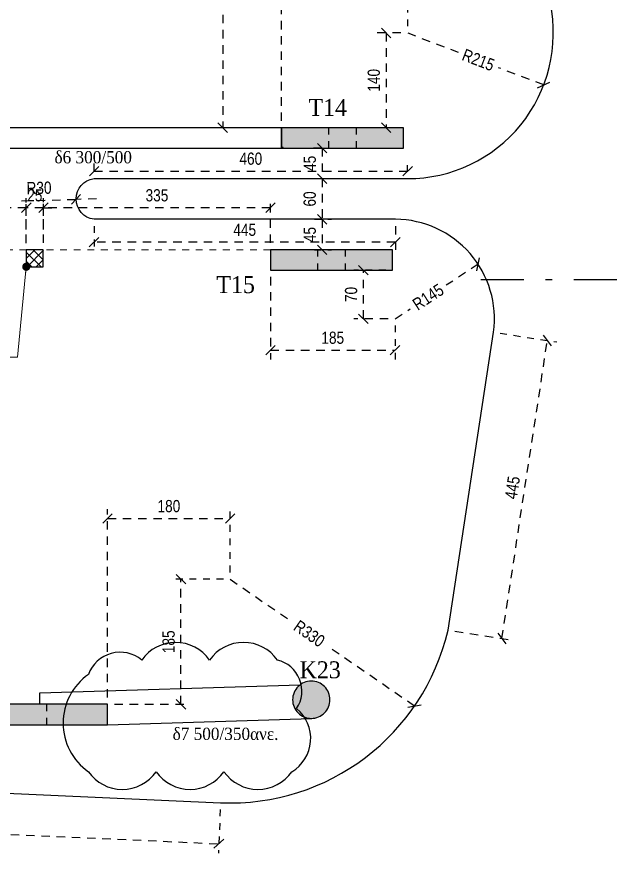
# Model space of a CAD drawing. Header units: millimetres. Extents: x -2171 to 1563, y -1758 to -1505.
# Drawn here: x -195.37 to -186.54, y -1615.03 to -1602.69 of the extents above; entities that cross this region are included whole.
import ezdxf

# ---------------------------------------------------------------- set-up
doc = ezdxf.new("R2010")
doc.units = ezdxf.units.MM
doc.header["$PDMODE"] = 32
for name, pattern in [('DASHDOT', [25.4, 12.7, -6.35, 0, -6.35]), ('DASHED2', [0.375, 0.25, -0.125]), ('DOT', [0.025, 0, -0.025]), ('HIDDEN', [0.375, 0.25, -0.125]), ('HIDDEN2', [0.1875, 0.125, -0.0625])]:
    doc.linetypes.add(name, pattern=pattern)
doc.layers.get('Defpoints').update_dxf_attribs({"color": 6})
doc.layers.add('A-ANNO-DIMS', color=1, linetype='Continuous', lineweight=9)
for name, color, linetype in [('AM_5', 7, 'Continuous'), ('athinas comments', 10, 'Continuous'), ('DIASTASEIS', 7, 'Continuous'), ('Fill_Col', 7, 'Continuous'), ('Fill_Col_1', 8, 'Continuous'), ('Geo_Beam', 7, 'Continuous'), ('Geo_Col', 7, 'Continuous'), ('Geo_Lines', 7, 'Continuous'), ('Sect_Line_Symbol', 7, 'Continuous'), ('SY', 94, 'Continuous'), ('Text_Beam', 7, 'Continuous'), ('Text_Col_-1', 7, 'Continuous')]:
    doc.layers.add(name, color=color, linetype=linetype)
doc.styles.add('1-100', font='arial.ttf', dxfattribs={"width": 0.8})
doc.styles.add('ag', font='arial.ttf', dxfattribs={"height": 0.25})
doc.styles.add('S1TmsNwRmn1088_b_934_161', font='times.ttf', dxfattribs={"width": 0.933629, "height": 0.10875})
doc.styles.add('S1TmsNwRmn11_b_934_161', font='times.ttf', dxfattribs={"width": 0.933629, "height": 0.001087})
doc.dimstyles.new('CHRISTOFOROS', dxfattribs={"dimscale": 0.2, "dimtxt": 0.25, "dimasz": 0.6, "dimexe": 0, "dimexo": 0, "dimgap": 0, "dimtad": 0, "dimdec": 0, "dimlfac": 100, "dimzin": 0, "dimdsep": 46, "dimtxsty": 'ag', "dimblk": 'ARCHTICK', "dimcen": 0, "dimclrd": 256, "dimclre": 256, "dimclrt": 1, "dimaunit": 1, "dimadec": 0, "dimazin": 0, "dimtfac": 1, "dimtdec": 0, "dimtofl": 0, "dimtmove": 0, "dimatfit": 3, "dimfxl": 1, "dimtolj": 1, "dimtzin": 0, "dimlwd": -1, "dimlwe": -1, "dimarcsym": 0})
doc.dimstyles.new('Copy of 1-100', dxfattribs={"dimtxt": 0.18, "dimasz": 0.14, "dimexe": 0.14, "dimexo": 0.1, "dimgap": 0.09, "dimtad": 1, "dimdec": 0, "dimlfac": 100, "dimrnd": 5, "dimzin": 5, "dimdsep": 46, "dimtxsty": '1-100', "dimblk": 'OBLIQUE', "dimcen": 0.09, "dimclrd": 1, "dimclre": 1, "dimclrt": 2, "dimadec": 0, "dimazin": 0, "dimtfac": 1, "dimtdec": 0, "dimtix": 1, "dimtmove": 2, "dimatfit": 3, "dimfxl": 5, "dimfxlon": 1, "dimtolj": 1, "dimtzin": 5, "dimarcsym": 0})

# ---------------------------------------------------------------- blocks, each defined once
blk = doc.blocks.new('_Oblique')
at = {"color": 0, "linetype": 'ByBlock', "lineweight": -2}
blk.add_line((-0.5, -0.5), (0.5, 0.5), dxfattribs=at)
blk = doc.blocks.new('*D591')
at = {"layer": 'Defpoints', "color": 0, "ltscale": 0.5, "transparency": 16777216}
for p in [(-192.22, -1610.986), (-189.503, -1612.856)]:
    blk.add_point(p, dxfattribs=at)
at = {"layer": 'DIASTASEIS', "color": 1, "linetype": 'DASHED2', "lineweight": -2, "ltscale": 0.5, "transparency": 16777216}
for p, q in [((-192.22, -1610.986), (-191.316, -1611.608)), ((-189.503, -1612.856), (-190.793, -1611.968))]:
    blk.add_line(p, q, dxfattribs=at)
at = {"layer": 'DIASTASEIS', "color": 1, "lineweight": -2, "ltscale": 0.5, "transparency": 16777216, "xscale": 0.14, "yscale": 0.14, "zscale": 0.14, "rotation": 325.4496671223451}
blk.add_blockref('_Oblique', (-189.503, -1612.856), dxfattribs=at)
at = {"layer": 'DIASTASEIS', "color": 2, "ltscale": 0.5, "transparency": 16777216, "insert": (-191.054, -1611.788), "char_height": 0.18, "attachment_point": 5, "rotation": 325.4497, "style": '1-100'}
blk.add_mtext('\\A1;R330', dxfattribs=at)
blk = doc.blocks.new('*D592')
at = {"layer": 'Defpoints', "color": 0, "ltscale": 0.5, "transparency": 16777216}
for p in [(-188.563, -1606.343), (-189.79, -1607.146)]:
    blk.add_point(p, dxfattribs=at)
at = {"layer": 'DIASTASEIS', "color": 1, "linetype": 'DASHED2', "lineweight": -2, "ltscale": 0.5, "transparency": 16777216}
for p, q in [((-188.563, -1606.343), (-189.034, -1606.652)), ((-189.79, -1607.146), (-189.567, -1607.001))]:
    blk.add_line(p, q, dxfattribs=at)
at = {"layer": 'DIASTASEIS', "color": 1, "lineweight": -2, "ltscale": 0.5, "transparency": 16777216, "xscale": 0.14, "yscale": 0.14, "zscale": 0.14, "rotation": 33.21341276811442}
blk.add_blockref('_Oblique', (-188.563, -1606.343), dxfattribs=at)
at = {"layer": 'DIASTASEIS', "color": 2, "ltscale": 0.5, "transparency": 16777216, "insert": (-189.301, -1606.826), "char_height": 0.18, "attachment_point": 5, "rotation": 33.2134, "style": '1-100'}
blk.add_mtext('\\A1;R145', dxfattribs=at)
blk = doc.blocks.new('*D593')
at = {"layer": 'Defpoints', "color": 0, "ltscale": 0.5, "transparency": 16777216}
for p in [(-189.603, -1602.933), (-187.597, -1603.699)]:
    blk.add_point(p, dxfattribs=at)
at = {"layer": 'DIASTASEIS', "color": 1, "linetype": 'DASHED2', "lineweight": -2, "ltscale": 0.5, "transparency": 16777216}
for p, q in [((-189.603, -1602.933), (-188.858, -1603.217)), ((-187.597, -1603.699), (-188.263, -1603.445))]:
    blk.add_line(p, q, dxfattribs=at)
at = {"layer": 'DIASTASEIS', "color": 1, "lineweight": -2, "ltscale": 0.5, "transparency": 16777216, "xscale": 0.14, "yscale": 0.14, "zscale": 0.14, "rotation": 339.0903373824043}
blk.add_blockref('_Oblique', (-187.597, -1603.699), dxfattribs=at)
at = {"layer": 'DIASTASEIS', "color": 2, "ltscale": 0.5, "transparency": 16777216, "insert": (-188.561, -1603.331), "char_height": 0.18, "attachment_point": 5, "rotation": 339.0903, "style": '1-100'}
blk.add_mtext('\\A1;R215', dxfattribs=at)
blk = doc.blocks.new('*D595')
at = {"layer": 'Defpoints', "color": 0, "ltscale": 0.5, "transparency": 16777216}
for p in [(-194.494, -1605.387), (-194.191, -1605.38)]:
    blk.add_point(p, dxfattribs=at)
at = {"layer": 'DIASTASEIS', "color": 1, "linetype": 'DASHED2', "lineweight": -2, "ltscale": 0.5, "transparency": 16777216}
for p in [(-195.297, -1605.406), (-194.191, -1605.38)]:
    blk.add_line(p, (-194.494, -1605.387), dxfattribs=at)
at = {"layer": 'DIASTASEIS', "color": 1, "lineweight": -2, "ltscale": 0.5, "transparency": 16777216, "xscale": 0.14, "yscale": 0.14, "zscale": 0.14, "rotation": 1.343552841098339}
blk.add_blockref('_Oblique', (-194.494, -1605.387), dxfattribs=at)
at = {"layer": 'DIASTASEIS', "color": 2, "ltscale": 0.5, "transparency": 16777216, "insert": (-195.039, -1605.218), "char_height": 0.18, "attachment_point": 5, "rotation": 1.3436, "style": '1-100'}
blk.add_mtext('\\A1;R30', dxfattribs=at)
blk = doc.blocks.new('*D599')
at = {"layer": 'Defpoints', "color": 0, "ltscale": 0.5, "transparency": 16777216}
for p in [(-201.721, -1613.862), (-192.362, -1614.281), (-192.389, -1614.886)]:
    blk.add_point(p, dxfattribs=at)
at = {"layer": 'DIASTASEIS', "color": 1, "linetype": 'HIDDEN', "lineweight": -2, "ltscale": 0.5, "transparency": 16777216}
blk.add_line((-201.725, -1613.962), (-201.754, -1614.607), dxfattribs=at)
at = {"layer": 'DIASTASEIS', "color": 1, "linetype": 'HIDDEN2', "lineweight": -2, "ltscale": 0.5, "transparency": 16777216}
blk.add_line((-192.366, -1614.381), (-192.395, -1615.026), dxfattribs=at)
at = {"layer": 'DIASTASEIS', "color": 1, "linetype": 'DASHED2', "lineweight": -2, "ltscale": 0.5, "transparency": 16777216}
blk.add_line((-201.748, -1614.467), (-192.389, -1614.886), dxfattribs=at)
at = {"layer": 'DIASTASEIS', "color": 1, "lineweight": -2, "ltscale": 0.5, "transparency": 16777216, "xscale": 0.14, "yscale": 0.14, "zscale": 0.14}
for p, rotation in [((-201.748, -1614.467), 177.4374664846465), ((-192.389, -1614.886), 357.4374664846464)]:
    blk.add_blockref('_Oblique', p, dxfattribs=dict(at, rotation=rotation))
at = {"layer": 'DIASTASEIS', "color": 2, "ltscale": 0.5, "transparency": 16777216, "insert": (-197.06, -1614.495), "char_height": 0.18, "attachment_point": 5, "rotation": 357.4375, "style": '1-100'}
blk.add_mtext('\\A1;935', dxfattribs=at)
blk = doc.blocks.new('*D600')
at = {"layer": 'Defpoints', "color": 0, "ltscale": 0.5, "transparency": 16777216}
for p in [(-188.337, -1607.345), (-187.543, -1607.467), (-189.008, -1611.739)]:
    blk.add_point(p, dxfattribs=at)
at = {"layer": 'DIASTASEIS', "color": 1, "linetype": 'HIDDEN2', "lineweight": -2, "ltscale": 0.5, "transparency": 16777216}
blk.add_line((-188.238, -1607.36), (-187.404, -1607.488), dxfattribs=at)
at = {"layer": 'DIASTASEIS', "color": 1, "linetype": 'DASHED2', "lineweight": -2, "ltscale": 0.5, "transparency": 16777216}
blk.add_line((-188.214, -1611.86), (-187.543, -1607.467), dxfattribs=at)
at = {"layer": 'DIASTASEIS', "color": 1, "linetype": 'HIDDEN', "lineweight": -2, "ltscale": 0.5, "transparency": 16777216}
blk.add_line((-188.91, -1611.754), (-188.075, -1611.881), dxfattribs=at)
at = {"layer": 'DIASTASEIS', "color": 1, "lineweight": -2, "ltscale": 0.5, "transparency": 16777216, "xscale": 0.14, "yscale": 0.14, "zscale": 0.14}
for p, rotation in [((-187.543, -1607.467), 81.31486073234737), ((-188.214, -1611.86), 261.3148607323474)]:
    blk.add_blockref('_Oblique', p, dxfattribs=dict(at, rotation=rotation))
at = {"layer": 'DIASTASEIS', "color": 2, "ltscale": 0.5, "transparency": 16777216, "insert": (-188.058, -1609.636), "char_height": 0.18, "attachment_point": 5, "rotation": 81.3149, "style": '1-100'}
blk.add_mtext('\\A1;445', dxfattribs=at)
blk = doc.blocks.new('*D620')
at = {"layer": 'Defpoints', "color": 0, "ltscale": 0.5, "transparency": 16777216}
for p in [(-192.22, -1610.091), (-192.22, -1610.986), (-194.028, -1612.83)]:
    blk.add_point(p, dxfattribs=at)
at = {"layer": 'DIASTASEIS', "color": 1, "linetype": 'HIDDEN', "lineweight": -2, "ltscale": 0.5, "transparency": 16777216}
blk.add_line((-194.028, -1612.73), (-194.028, -1609.951), dxfattribs=at)
at = {"layer": 'DIASTASEIS', "color": 1, "linetype": 'HIDDEN2', "lineweight": -2, "ltscale": 0.5, "transparency": 16777216}
blk.add_line((-192.22, -1610.886), (-192.22, -1609.951), dxfattribs=at)
at = {"layer": 'DIASTASEIS', "color": 1, "linetype": 'DASHED2', "lineweight": -2, "ltscale": 0.5, "transparency": 16777216}
blk.add_line((-194.028, -1610.091), (-192.22, -1610.091), dxfattribs=at)
at = {"layer": 'DIASTASEIS', "color": 1, "lineweight": -2, "ltscale": 0.5, "transparency": 16777216, "xscale": 0.14, "yscale": 0.14, "zscale": 0.14, "rotation": 180}
blk.add_blockref('_Oblique', (-194.028, -1610.091), dxfattribs=at)
at = {"layer": 'DIASTASEIS', "color": 1, "lineweight": -2, "ltscale": 0.5, "transparency": 16777216, "xscale": 0.14, "yscale": 0.14, "zscale": 0.14}
blk.add_blockref('_Oblique', (-192.22, -1610.091), dxfattribs=at)
at = {"layer": 'DIASTASEIS', "color": 2, "ltscale": 0.5, "transparency": 16777216, "insert": (-193.124, -1609.909), "char_height": 0.18, "attachment_point": 5, "style": '1-100'}
blk.add_mtext('\\A1;180', dxfattribs=at)
blk = doc.blocks.new('*D621')
at = {"layer": 'Defpoints', "color": 0, "ltscale": 0.5, "transparency": 16777216}
for p in [(-192.946, -1610.986), (-192.22, -1610.986), (-194.028, -1612.83)]:
    blk.add_point(p, dxfattribs=at)
at = {"layer": 'DIASTASEIS', "color": 1, "linetype": 'HIDDEN2', "lineweight": -2, "ltscale": 0.5, "transparency": 16777216}
blk.add_line((-192.32, -1610.986), (-193.086, -1610.986), dxfattribs=at)
at = {"layer": 'DIASTASEIS', "color": 1, "linetype": 'DASHED2', "lineweight": -2, "ltscale": 0.5, "transparency": 16777216}
blk.add_line((-192.946, -1612.83), (-192.946, -1610.986), dxfattribs=at)
at = {"layer": 'DIASTASEIS', "color": 1, "linetype": 'HIDDEN', "lineweight": -2, "ltscale": 0.5, "transparency": 16777216}
blk.add_line((-193.928, -1612.83), (-192.806, -1612.83), dxfattribs=at)
at = {"layer": 'DIASTASEIS', "color": 1, "lineweight": -2, "ltscale": 0.5, "transparency": 16777216, "xscale": 0.14, "yscale": 0.14, "zscale": 0.14}
for p, rotation in [((-192.946, -1610.986), 90), ((-192.946, -1612.83), 270)]:
    blk.add_blockref('_Oblique', p, dxfattribs=dict(at, rotation=rotation))
at = {"layer": 'DIASTASEIS', "color": 2, "ltscale": 0.5, "transparency": 16777216, "insert": (-193.127, -1611.908), "char_height": 0.18, "attachment_point": 5, "rotation": 90, "style": '1-100'}
blk.add_mtext('\\A1;185', dxfattribs=at)
blk = doc.blocks.new('*D622')
at = {"layer": 'Defpoints', "color": 0, "ltscale": 0.5, "transparency": 16777216}
for p in [(-191.627, -1606.429), (-189.79, -1607.146), (-189.79, -1607.609)]:
    blk.add_point(p, dxfattribs=at)
at = {"layer": 'DIASTASEIS', "color": 1, "linetype": 'HIDDEN', "lineweight": -2, "ltscale": 0.5, "transparency": 16777216}
blk.add_line((-191.627, -1606.529), (-191.627, -1607.749), dxfattribs=at)
at = {"layer": 'DIASTASEIS', "color": 1, "linetype": 'HIDDEN2', "lineweight": -2, "ltscale": 0.5, "transparency": 16777216}
blk.add_line((-189.79, -1607.246), (-189.79, -1607.749), dxfattribs=at)
at = {"layer": 'DIASTASEIS', "color": 1, "linetype": 'DASHED2', "lineweight": -2, "ltscale": 0.5, "transparency": 16777216}
blk.add_line((-191.627, -1607.609), (-189.79, -1607.609), dxfattribs=at)
at = {"layer": 'DIASTASEIS', "color": 1, "lineweight": -2, "ltscale": 0.5, "transparency": 16777216, "xscale": 0.14, "yscale": 0.14, "zscale": 0.14, "rotation": 180}
blk.add_blockref('_Oblique', (-191.627, -1607.609), dxfattribs=at)
at = {"layer": 'DIASTASEIS', "color": 1, "lineweight": -2, "ltscale": 0.5, "transparency": 16777216, "xscale": 0.14, "yscale": 0.14, "zscale": 0.14}
blk.add_blockref('_Oblique', (-189.79, -1607.609), dxfattribs=at)
at = {"layer": 'DIASTASEIS', "color": 2, "ltscale": 0.5, "transparency": 16777216, "insert": (-190.708, -1607.427), "char_height": 0.18, "attachment_point": 5, "style": '1-100'}
blk.add_mtext('\\A1;185', dxfattribs=at)
blk = doc.blocks.new('*D623')
at = {"layer": 'Defpoints', "color": 0, "ltscale": 0.5, "transparency": 16777216}
for p in [(-190.256, -1606.429), (-189.827, -1606.429), (-189.79, -1607.146)]:
    blk.add_point(p, dxfattribs=at)
at = {"layer": 'DIASTASEIS', "color": 1, "linetype": 'HIDDEN2', "lineweight": -2, "ltscale": 0.5, "transparency": 16777216}
blk.add_line((-189.927, -1606.429), (-190.396, -1606.429), dxfattribs=at)
at = {"layer": 'DIASTASEIS', "color": 1, "linetype": 'DASHED2', "lineweight": -2, "ltscale": 0.5, "transparency": 16777216}
blk.add_line((-190.256, -1607.146), (-190.256, -1606.429), dxfattribs=at)
at = {"layer": 'DIASTASEIS', "color": 1, "linetype": 'HIDDEN', "lineweight": -2, "ltscale": 0.5, "transparency": 16777216}
blk.add_line((-189.89, -1607.146), (-190.396, -1607.146), dxfattribs=at)
at = {"layer": 'DIASTASEIS', "color": 1, "lineweight": -2, "ltscale": 0.5, "transparency": 16777216, "xscale": 0.14, "yscale": 0.14, "zscale": 0.14}
for p, rotation in [((-190.256, -1606.429), 90), ((-190.256, -1607.146), 270)]:
    blk.add_blockref('_Oblique', p, dxfattribs=dict(at, rotation=rotation))
at = {"layer": 'DIASTASEIS', "color": 2, "ltscale": 0.5, "transparency": 16777216, "insert": (-190.437, -1606.788), "char_height": 0.18, "attachment_point": 5, "rotation": 90, "style": '1-100'}
blk.add_mtext('\\A1;70', dxfattribs=at)
blk = doc.blocks.new('*D624')
at = {"layer": 'Defpoints', "color": 0, "ltscale": 0.5, "transparency": 16777216}
for p in [(-189.603, -1602.449), (-189.603, -1602.933), (-191.465, -1604.33)]:
    blk.add_point(p, dxfattribs=at)
at = {"layer": 'DIASTASEIS', "color": 1, "linetype": 'HIDDEN', "lineweight": -2, "ltscale": 0.5, "transparency": 16777216}
blk.add_line((-191.465, -1604.23), (-191.465, -1602.309), dxfattribs=at)
at = {"layer": 'DIASTASEIS', "color": 1, "linetype": 'HIDDEN2', "lineweight": -2, "ltscale": 0.5, "transparency": 16777216}
blk.add_line((-189.603, -1602.833), (-189.603, -1602.309), dxfattribs=at)
at = {"layer": 'DIASTASEIS', "color": 1, "linetype": 'DASHED2', "lineweight": -2, "ltscale": 0.5, "transparency": 16777216}
blk.add_line((-191.465, -1602.449), (-189.603, -1602.449), dxfattribs=at)
at = {"layer": 'DIASTASEIS', "color": 1, "lineweight": -2, "ltscale": 0.5, "transparency": 16777216, "xscale": 0.14, "yscale": 0.14, "zscale": 0.14, "rotation": 180}
blk.add_blockref('_Oblique', (-191.465, -1602.449), dxfattribs=at)
at = {"layer": 'DIASTASEIS', "color": 1, "lineweight": -2, "ltscale": 0.5, "transparency": 16777216, "xscale": 0.14, "yscale": 0.14, "zscale": 0.14}
blk.add_blockref('_Oblique', (-189.603, -1602.449), dxfattribs=at)
at = {"layer": 'DIASTASEIS', "color": 2, "ltscale": 0.5, "transparency": 16777216, "insert": (-190.534, -1602.267), "char_height": 0.18, "attachment_point": 5, "style": '1-100'}
blk.add_mtext('\\A1;185', dxfattribs=at)
blk = doc.blocks.new('*D625')
at = {"layer": 'Defpoints', "color": 0, "ltscale": 0.5, "transparency": 16777216}
for p in [(-189.603, -1602.933), (-189.92, -1604.33), (-189.665, -1604.33)]:
    blk.add_point(p, dxfattribs=at)
at = {"layer": 'DIASTASEIS', "color": 1, "linetype": 'HIDDEN', "lineweight": -2, "ltscale": 0.5, "transparency": 16777216}
blk.add_line((-189.703, -1602.933), (-190.06, -1602.933), dxfattribs=at)
at = {"layer": 'DIASTASEIS', "color": 1, "linetype": 'DASHED2', "lineweight": -2, "ltscale": 0.5, "transparency": 16777216}
blk.add_line((-189.92, -1602.933), (-189.92, -1604.33), dxfattribs=at)
at = {"layer": 'DIASTASEIS', "color": 1, "linetype": 'HIDDEN2', "lineweight": -2, "ltscale": 0.5, "transparency": 16777216}
blk.add_line((-189.765, -1604.33), (-190.06, -1604.33), dxfattribs=at)
at = {"layer": 'DIASTASEIS', "color": 1, "lineweight": -2, "ltscale": 0.5, "transparency": 16777216, "xscale": 0.14, "yscale": 0.14, "zscale": 0.14}
for p, rotation in [((-189.92, -1602.933), 90), ((-189.92, -1604.33), 270)]:
    blk.add_blockref('_Oblique', p, dxfattribs=dict(at, rotation=rotation))
at = {"layer": 'DIASTASEIS', "color": 2, "ltscale": 0.5, "transparency": 16777216, "insert": (-190.102, -1603.631), "char_height": 0.18, "attachment_point": 5, "rotation": 90, "style": '1-100'}
blk.add_mtext('\\A1;140', dxfattribs=at)
blk = doc.blocks.new('*D626')
at = {"layer": 'Defpoints', "color": 0, "ltscale": 0.5, "transparency": 16777216}
for p in [(-191.26, -1599.964), (-192.33, -1604.33), (-191.26, -1604.33)]:
    blk.add_point(p, dxfattribs=at)
at = {"layer": 'DIASTASEIS', "color": 1, "linetype": 'HIDDEN', "lineweight": -2, "ltscale": 0.5, "transparency": 16777216}
blk.add_line((-191.36, -1599.964), (-192.47, -1599.964), dxfattribs=at)
at = {"layer": 'DIASTASEIS', "color": 1, "linetype": 'DASHED2', "lineweight": -2, "ltscale": 0.5, "transparency": 16777216}
blk.add_line((-192.33, -1599.964), (-192.33, -1604.33), dxfattribs=at)
at = {"layer": 'DIASTASEIS', "color": 1, "linetype": 'HIDDEN2', "lineweight": -2, "ltscale": 0.5, "transparency": 16777216}
blk.add_line((-191.36, -1604.33), (-192.47, -1604.33), dxfattribs=at)
at = {"layer": 'DIASTASEIS', "color": 1, "lineweight": -2, "ltscale": 0.5, "transparency": 16777216, "xscale": 0.14, "yscale": 0.14, "zscale": 0.14}
for p, rotation in [((-192.33, -1599.964), 90), ((-192.33, -1604.33), 270)]:
    blk.add_blockref('_Oblique', p, dxfattribs=dict(at, rotation=rotation))
at = {"layer": 'DIASTASEIS', "color": 2, "ltscale": 0.5, "transparency": 16777216, "insert": (-192.512, -1602.147), "char_height": 0.18, "attachment_point": 5, "rotation": 90, "style": '1-100'}
blk.add_mtext('\\A1;435', dxfattribs=at)
blk = doc.blocks.new('*D639')
at = {"layer": 'Defpoints', "color": 0, "ltscale": 0.5, "transparency": 16777216}
for p in [(-189.604, -1604.969), (-194.227, -1605.08), (-189.604, -1605.081)]:
    blk.add_point(p, dxfattribs=at)
at = {"layer": 'DIASTASEIS', "color": 1, "linetype": 'HIDDEN', "lineweight": -2, "ltscale": 0.5, "transparency": 16777216}
blk.add_line((-194.227, -1604.98), (-194.227, -1604.829), dxfattribs=at)
at = {"layer": 'DIASTASEIS', "color": 1, "linetype": 'HIDDEN2', "lineweight": -2, "ltscale": 0.5, "transparency": 16777216}
blk.add_line((-189.604, -1604.981), (-189.604, -1604.829), dxfattribs=at)
at = {"layer": 'DIASTASEIS', "color": 1, "linetype": 'DASHED2', "lineweight": -2, "ltscale": 0.5, "transparency": 16777216}
blk.add_line((-194.227, -1604.969), (-189.604, -1604.969), dxfattribs=at)
at = {"layer": 'DIASTASEIS', "color": 1, "lineweight": -2, "ltscale": 0.5, "transparency": 16777216, "xscale": 0.14, "yscale": 0.14, "zscale": 0.14, "rotation": 180}
blk.add_blockref('_Oblique', (-194.227, -1604.969), dxfattribs=at)
at = {"layer": 'DIASTASEIS', "color": 1, "lineweight": -2, "ltscale": 0.5, "transparency": 16777216, "xscale": 0.14, "yscale": 0.14, "zscale": 0.14}
blk.add_blockref('_Oblique', (-189.604, -1604.969), dxfattribs=at)
at = {"layer": 'DIASTASEIS', "color": 2, "ltscale": 0.5, "transparency": 16777216, "insert": (-191.916, -1604.787), "char_height": 0.18, "attachment_point": 5, "style": '1-100'}
blk.add_mtext('\\A1;460', dxfattribs=at)
blk = doc.blocks.new('*D640')
at = {"layer": 'Defpoints', "color": 0, "ltscale": 0.5, "transparency": 16777216}
for p in [(-194.228, -1605.68), (-189.784, -1605.68), (-194.228, -1606.017)]:
    blk.add_point(p, dxfattribs=at)
at = {"layer": 'DIASTASEIS', "color": 1, "linetype": 'HIDDEN2', "lineweight": -2, "ltscale": 0.5, "transparency": 16777216}
blk.add_line((-194.228, -1605.78), (-194.228, -1606.157), dxfattribs=at)
at = {"layer": 'DIASTASEIS', "color": 1, "linetype": 'HIDDEN', "lineweight": -2, "ltscale": 0.5, "transparency": 16777216}
blk.add_line((-189.784, -1605.78), (-189.784, -1606.157), dxfattribs=at)
at = {"layer": 'DIASTASEIS', "color": 1, "linetype": 'DASHED2', "lineweight": -2, "ltscale": 0.5, "transparency": 16777216}
blk.add_line((-189.784, -1606.017), (-194.228, -1606.017), dxfattribs=at)
at = {"layer": 'DIASTASEIS', "color": 1, "lineweight": -2, "ltscale": 0.5, "transparency": 16777216, "xscale": 0.14, "yscale": 0.14, "zscale": 0.14, "rotation": 180}
blk.add_blockref('_Oblique', (-194.228, -1606.017), dxfattribs=at)
at = {"layer": 'DIASTASEIS', "color": 1, "lineweight": -2, "ltscale": 0.5, "transparency": 16777216, "xscale": 0.14, "yscale": 0.14, "zscale": 0.14}
blk.add_blockref('_Oblique', (-189.784, -1606.017), dxfattribs=at)
at = {"layer": 'DIASTASEIS', "color": 2, "ltscale": 0.5, "transparency": 16777216, "insert": (-192.006, -1605.836), "char_height": 0.18, "attachment_point": 5, "style": '1-100'}
blk.add_mtext('\\A1;445', dxfattribs=at)
blk = doc.blocks.new('*D645')
at = {"layer": 'Defpoints', "color": 0, "ltscale": 0.5, "transparency": 16777216}
for p in [(-190.765, -1604.63), (-190.865, -1605.081), (-190.765, -1605.081)]:
    blk.add_point(p, dxfattribs=at)
at = {"layer": 'DIASTASEIS', "color": 1, "linetype": 'HIDDEN', "lineweight": -2, "ltscale": 0.5, "transparency": 16777216}
blk.add_line((-190.865, -1604.63), (-191.005, -1604.63), dxfattribs=at)
at = {"layer": 'DIASTASEIS', "color": 1, "linetype": 'DASHED2', "lineweight": -2, "ltscale": 0.5, "transparency": 16777216}
blk.add_line((-190.865, -1604.63), (-190.865, -1605.081), dxfattribs=at)
at = {"layer": 'DIASTASEIS', "color": 1, "linetype": 'HIDDEN2', "lineweight": -2, "ltscale": 0.5, "transparency": 16777216}
blk.add_line((-190.865, -1605.081), (-191.005, -1605.081), dxfattribs=at)
at = {"layer": 'DIASTASEIS', "color": 1, "lineweight": -2, "ltscale": 0.5, "transparency": 16777216, "xscale": 0.14, "yscale": 0.14, "zscale": 0.14}
for p, rotation in [((-190.865, -1604.63), 90), ((-190.865, -1605.081), 270)]:
    blk.add_blockref('_Oblique', p, dxfattribs=dict(at, rotation=rotation))
at = {"layer": 'DIASTASEIS', "color": 2, "ltscale": 0.5, "transparency": 16777216, "insert": (-191.046, -1604.855), "char_height": 0.18, "attachment_point": 5, "rotation": 90, "style": '1-100'}
blk.add_mtext('\\A1;45', dxfattribs=at)
blk = doc.blocks.new('*D646')
at = {"layer": 'Defpoints', "color": 0, "ltscale": 0.5, "transparency": 16777216}
for p in [(-190.765, -1605.081), (-191.079, -1605.68), (-190.865, -1605.68)]:
    blk.add_point(p, dxfattribs=at)
at = {"layer": 'DIASTASEIS', "color": 1, "linetype": 'HIDDEN', "lineweight": -2, "ltscale": 0.5, "transparency": 16777216}
blk.add_line((-190.865, -1605.081), (-191.005, -1605.081), dxfattribs=at)
at = {"layer": 'DIASTASEIS', "color": 1, "linetype": 'DASHED2', "lineweight": -2, "ltscale": 0.5, "transparency": 16777216}
blk.add_line((-190.865, -1605.081), (-190.865, -1605.68), dxfattribs=at)
at = {"layer": 'DIASTASEIS', "color": 1, "linetype": 'HIDDEN2', "lineweight": -2, "ltscale": 0.5, "transparency": 16777216}
blk.add_line((-190.979, -1605.68), (-190.725, -1605.68), dxfattribs=at)
at = {"layer": 'DIASTASEIS', "color": 1, "lineweight": -2, "ltscale": 0.5, "transparency": 16777216, "xscale": 0.14, "yscale": 0.14, "zscale": 0.14}
for p, rotation in [((-190.865, -1605.081), 90), ((-190.865, -1605.68), 270)]:
    blk.add_blockref('_Oblique', p, dxfattribs=dict(at, rotation=rotation))
at = {"layer": 'DIASTASEIS', "color": 2, "ltscale": 0.5, "transparency": 16777216, "insert": (-191.047, -1605.38), "char_height": 0.18, "attachment_point": 5, "rotation": 90, "style": '1-100'}
blk.add_mtext('\\A1;60', dxfattribs=at)
blk = doc.blocks.new('*D647')
at = {"layer": 'Defpoints', "color": 0, "ltscale": 0.5, "transparency": 16777216}
for p in [(-191.079, -1605.68), (-191.079, -1606.129), (-190.865, -1606.129)]:
    blk.add_point(p, dxfattribs=at)
at = {"layer": 'DIASTASEIS', "color": 1, "linetype": 'HIDDEN', "lineweight": -2, "ltscale": 0.5, "transparency": 16777216}
blk.add_line((-190.979, -1605.68), (-190.725, -1605.68), dxfattribs=at)
at = {"layer": 'DIASTASEIS', "color": 1, "linetype": 'DASHED2', "lineweight": -2, "ltscale": 0.5, "transparency": 16777216}
blk.add_line((-190.865, -1605.68), (-190.865, -1606.129), dxfattribs=at)
at = {"layer": 'DIASTASEIS', "color": 1, "linetype": 'HIDDEN2', "lineweight": -2, "ltscale": 0.5, "transparency": 16777216}
blk.add_line((-190.979, -1606.129), (-190.725, -1606.129), dxfattribs=at)
at = {"layer": 'DIASTASEIS', "color": 1, "lineweight": -2, "ltscale": 0.5, "transparency": 16777216, "xscale": 0.14, "yscale": 0.14, "zscale": 0.14}
for p, rotation in [((-190.865, -1605.68), 90), ((-190.865, -1606.129), 270)]:
    blk.add_blockref('_Oblique', p, dxfattribs=dict(at, rotation=rotation))
at = {"layer": 'DIASTASEIS', "color": 2, "ltscale": 0.5, "transparency": 16777216, "insert": (-191.046, -1605.905), "char_height": 0.18, "attachment_point": 5, "rotation": 90, "style": '1-100'}
blk.add_mtext('\\A1;45', dxfattribs=at)
blk = doc.blocks.new('_ArchTick')
at = {"color": 0, "linetype": 'ByBlock', "const_width": 0.15}
blk.add_lwpolyline([(-0.5, -0.5), (0.5, 0.5)], dxfattribs=at)
blk = doc.blocks.new('*D1496')
at = {"layer": 'AM_5', "color": 1, "linetype": 'HIDDEN2', "lineweight": -2, "ltscale": 0.5, "transparency": 16777216}
blk.add_line((-194.974, -1606.029), (-194.974, -1605.369), dxfattribs=at)
at = {"layer": 'AM_5', "color": 1, "linetype": 'HIDDEN', "lineweight": -2, "ltscale": 0.5, "transparency": 16777216}
blk.add_line((-191.627, -1606.029), (-191.627, -1605.369), dxfattribs=at)
at = {"layer": 'AM_5', "color": 1, "linetype": 'DASHED2', "lineweight": -2, "ltscale": 0.5, "transparency": 16777216}
blk.add_line((-191.627, -1605.509), (-194.974, -1605.509), dxfattribs=at)
at = {"layer": 'Defpoints', "color": 0, "ltscale": 0.5, "transparency": 16777216}
for p in [(-194.974, -1605.509), (-194.974, -1606.129), (-191.627, -1606.129)]:
    blk.add_point(p, dxfattribs=at)
at = {"layer": 'AM_5', "color": 1, "lineweight": -2, "ltscale": 0.5, "transparency": 16777216, "xscale": 0.14, "yscale": 0.14, "zscale": 0.14, "rotation": 180}
blk.add_blockref('_Oblique', (-194.974, -1605.509), dxfattribs=at)
at = {"layer": 'AM_5', "color": 1, "lineweight": -2, "ltscale": 0.5, "transparency": 16777216, "xscale": 0.14, "yscale": 0.14, "zscale": 0.14}
blk.add_blockref('_Oblique', (-191.627, -1605.509), dxfattribs=at)
at = {"layer": 'AM_5', "color": 2, "ltscale": 0.5, "transparency": 16777216, "insert": (-193.3, -1605.327), "char_height": 0.18, "attachment_point": 5, "style": '1-100'}
blk.add_mtext('\\A1;335', dxfattribs=at)
blk = doc.blocks.new('*D1499')
at = {"layer": 'AM_5', "color": 1, "linetype": 'HIDDEN2', "lineweight": -2, "ltscale": 0.5, "transparency": 16777216}
blk.add_line((-195.227, -1606.03), (-195.227, -1605.369), dxfattribs=at)
at = {"layer": 'AM_5', "color": 1, "linetype": 'HIDDEN', "lineweight": -2, "ltscale": 0.5, "transparency": 16777216}
blk.add_line((-194.974, -1606.029), (-194.974, -1605.369), dxfattribs=at)
at = {"layer": 'AM_5', "color": 1, "linetype": 'DASHED2', "lineweight": -2, "ltscale": 0.5, "transparency": 16777216}
for p, q in [((-195.227, -1605.509), (-195.367, -1605.509)), ((-194.974, -1605.509), (-195.227, -1605.509)), ((-194.974, -1605.509), (-194.834, -1605.509))]:
    blk.add_line(p, q, dxfattribs=at)
at = {"layer": 'Defpoints', "color": 0, "ltscale": 0.5, "transparency": 16777216}
for p in [(-195.227, -1605.509), (-195.227, -1606.13), (-194.974, -1606.129)]:
    blk.add_point(p, dxfattribs=at)
at = {"layer": 'AM_5', "color": 1, "lineweight": -2, "ltscale": 0.5, "transparency": 16777216, "xscale": 0.14, "yscale": 0.14, "zscale": 0.14}
blk.add_blockref('_Oblique', (-195.227, -1605.509), dxfattribs=at)
at = {"layer": 'AM_5', "color": 1, "lineweight": -2, "ltscale": 0.5, "transparency": 16777216, "xscale": 0.14, "yscale": 0.14, "zscale": 0.14, "rotation": 180}
blk.add_blockref('_Oblique', (-194.974, -1605.509), dxfattribs=at)
at = {"layer": 'AM_5', "color": 2, "ltscale": 0.5, "transparency": 16777216, "insert": (-195.101, -1605.327), "char_height": 0.18, "attachment_point": 5, "style": '1-100'}
blk.add_mtext('\\A1;25', dxfattribs=at)
blk = doc.blocks.new('*D1500')
at = {"layer": 'AM_5', "color": 1, "linetype": 'HIDDEN2', "lineweight": -2, "ltscale": 0.5, "transparency": 16777216}
blk.add_line((-202.727, -1606.03), (-202.727, -1605.369), dxfattribs=at)
at = {"layer": 'AM_5', "color": 1, "linetype": 'HIDDEN', "lineweight": -2, "ltscale": 0.5, "transparency": 16777216}
blk.add_line((-195.227, -1606.03), (-195.227, -1605.369), dxfattribs=at)
at = {"layer": 'AM_5', "color": 1, "linetype": 'DASHED2', "lineweight": -2, "ltscale": 0.5, "transparency": 16777216}
blk.add_line((-195.227, -1605.509), (-202.727, -1605.509), dxfattribs=at)
at = {"layer": 'Defpoints', "color": 0, "ltscale": 0.5, "transparency": 16777216}
for p in [(-202.727, -1605.509), (-202.727, -1606.13), (-195.227, -1606.13)]:
    blk.add_point(p, dxfattribs=at)
at = {"layer": 'AM_5', "color": 1, "lineweight": -2, "ltscale": 0.5, "transparency": 16777216, "xscale": 0.14, "yscale": 0.14, "zscale": 0.14, "rotation": 180}
blk.add_blockref('_Oblique', (-202.727, -1605.509), dxfattribs=at)
at = {"layer": 'AM_5', "color": 1, "lineweight": -2, "ltscale": 0.5, "transparency": 16777216, "xscale": 0.14, "yscale": 0.14, "zscale": 0.14}
blk.add_blockref('_Oblique', (-195.227, -1605.509), dxfattribs=at)
at = {"layer": 'AM_5', "color": 2, "ltscale": 0.5, "transparency": 16777216, "insert": (-198.977, -1605.327), "char_height": 0.18, "attachment_point": 5, "style": '1-100'}
blk.add_mtext('\\A1;750', dxfattribs=at)

msp = doc.modelspace()

# ---------------------------------------------------------------- hatches: boundary and pattern name
at = {"layer": 'Fill_Col'}
for points in [[(-191.4648, -1604.6298), (-189.6648, -1604.6298), (-189.6648, -1604.3298), (-191.4648, -1604.3298)], [(-191.6266, -1606.4294), (-189.8266, -1606.4294), (-189.8266, -1606.1294), (-191.6266, -1606.1294)], [(-197.6777, -1613.1302), (-194.0275, -1613.1302), (-194.0275, -1612.8302), (-197.6777, -1612.8302)]]:
    msp.add_hatch(color=252, dxfattribs=at).paths.add_polyline_path(points)
at = {"layer": 'Fill_Col', "ltscale": 0.5, "transparency": 33554572}
h = msp.add_hatch(color=252, dxfattribs=at)
h.dxf.hatch_style = 1
edge = h.paths.add_edge_path()
edge.add_arc((-191.0248, -1612.763), 0.275, 0, 90)
edge.add_arc((-191.0248, -1612.763), 0.275, 90, 180)
edge.add_arc((-191.0248, -1612.763), 0.275, 180, 270)
edge.add_arc((-191.0248, -1612.763), 0.275, 270, 360)
at = {"layer": 'Fill_Col_1', "linetype": 'Continuous', "ltscale": 0.5, "transparency": 33554687}
h = msp.add_hatch(dxfattribs=at)
h.set_pattern_fill('ANSI37', color=253, scale=0.03)
h.set_pattern_definition([(45, (1928.35895, 323.75952), (-0.067351921, 0.067351921), []), (135, (1928.35895, 323.75952), (-0.067351921, -0.067351921), [])])
h.paths.add_polyline_path([(-195.2275, -1606.3798), (-194.9775, -1606.3798), (-194.9775, -1606.1299), (-195.2275, -1606.1299)])

# ---------------------------------------------------------------- linework, layer by layer
at = {"layer": 'A-ANNO-DIMS', "linetype": 'DOT', "ltscale": 3}
msp.add_line((-191.6266, -1606.1294), (-206.0754, -1606.1294), dxfattribs=at)
at = {"layer": 'athinas comments'}
msp.add_lwpolyline([(-194.3115, -1613.8232, 0.5205671), (-193.3115, -1613.8232, 0.5205671), (-192.3115, -1613.8232, 0.5205671), (-191.3115, -1613.8232, 0.5205671), (-191.2409, -1612.8937, 0.5205671), (-191.5245, -1612.1773, 0.5205671), (-192.5245, -1612.1773, 0.5205671), (-193.5245, -1612.1773, 0.5205671), (-194.3115, -1612.3903, 0.5205671)], format="xyb", close=True, dxfattribs=at)
at = {"layer": 'Geo_Beam', "color": 94}
msp.add_line((-194.0275, -1613.1302), (-191.0163, -1613.0379), dxfattribs=at)
msp.add_lwpolyline([(-197.3777, -1604.6299), (-191.438, -1604.6298), (-191.438, -1604.6201), (-191.4649, -1604.6201), (-191.4649, -1604.3298), (-197.3777, -1604.3299)], close=True, dxfattribs=at)
msp.add_lwpolyline([(-195.0275, -1612.8302), (-195.0275, -1612.6606), (-191.1897, -1612.5429)], dxfattribs=at)
at = {"layer": 'Geo_Col', "color": 94}
for points in [[(-191.4648, -1604.6298), (-189.6648, -1604.6298), (-189.6648, -1604.3298), (-191.4648, -1604.3298)], [(-191.6266, -1606.4294), (-189.8266, -1606.4294), (-189.8266, -1606.1294), (-191.6266, -1606.1294)], [(-197.6777, -1613.1302), (-194.0275, -1613.1302), (-194.0275, -1612.8302), (-197.6777, -1612.8302)]]:
    msp.add_lwpolyline(points, close=True, dxfattribs=at)
at = {"layer": 'Geo_Col', "color": 94, "linetype": 'DOT'}
for points in [[(-191.4648, -1604.6298), (-190.7648, -1604.6298), (-190.7648, -1604.3298), (-191.4648, -1604.3298)], [(-189.6648, -1604.3298), (-190.3648, -1604.3298), (-190.3648, -1604.6298), (-189.6648, -1604.6298)], [(-191.6266, -1606.4294), (-190.9266, -1606.4294), (-190.9266, -1606.1294), (-191.6266, -1606.1294)], [(-189.8266, -1606.1294), (-190.5266, -1606.1294), (-190.5266, -1606.4294), (-189.8266, -1606.4294)], [(-194.0275, -1612.8302), (-194.9275, -1612.8302), (-194.9275, -1613.1302), (-194.0275, -1613.1302)]]:
    msp.add_lwpolyline(points, close=True, dxfattribs=at)
at = {"layer": 'Geo_Col', "color": 94}
msp.add_lwpolyline([(-190.7498, -1612.763, 0.4142136), (-191.0248, -1612.488, 0.4142136), (-191.2998, -1612.763, 0.4142136), (-191.0248, -1613.038, 0.4142136)], format="xyb", close=True, dxfattribs=at)
at = {"layer": 'Geo_Lines', "color": 94}
msp.add_lwpolyline([(-201.7209, -1613.8622), (-192.3618, -1614.281, 0.3604095), (-189.0084, -1611.7387), (-188.3372, -1607.3454, 0.4535057), (-189.7839, -1605.6801), (-194.2275, -1605.6798, -0.8870799), (-194.2275, -1605.0798), (-189.6036, -1605.0807, 0.4758339), (-187.5003, -1602.4942), (-188.5544, -1599.1193, 0.328926), (-191.2687, -1597.1298), (-203.2775, -1597.1298)], format="xyb", dxfattribs=at)
at = {"layer": 'Sect_Line_Symbol', "color": 2, "linetype": 'DASHDOT', "ltscale": 0.05}
msp.add_lwpolyline([(-188.5238, -1606.5652), (-182.4775, -1606.5652)], dxfattribs=at)
at = {"layer": 'SY'}
msp.add_lwpolyline([(-195.2275, -1606.3798), (-194.9775, -1606.3798), (-194.9775, -1606.1299), (-195.2275, -1606.1299)], close=True, dxfattribs=at)

# ---------------------------------------------------------------- texts
at = {"layer": 'Text_Beam', "color": 3, "style": 'S1TmsNwRmn1088_b_934_161', "width": 0.933629}
msp.add_text(' δ6 300/500', height=0.18, rotation=360, dxfattribs=at).set_placement((-194.8742, -1604.8548))
msp.add_text(' δ7 500/350ανε.', height=0.18, dxfattribs=at).set_placement((-193.1322, -1613.3552))
at = {"layer": 'Text_Col_-1', "color": 200, "style": 'S1TmsNwRmn11_b_934_161', "width": 0.933629}
for s, p in [('T14', (-191.0662, -1604.1554)), ('T15', (-192.4237, -1606.7679)), ('K23', (-191.1965, -1612.4458))]:
    msp.add_text(s, height=0.25, dxfattribs=at).set_placement(p)

# ---------------------------------------------------------------- dimensions: what is measured, and where the dimension line sits
at = {"layer": 'AM_5', "ltscale": 0.5}
for base, p1, p2, picture, middle in [((-202.7274, -1605.5085), (-195.2275, -1606.1299), (-202.7274, -1606.1298), '*D1500', (-198.9774, -1605.3266)), ((-195.2275, -1605.5085), (-194.9738, -1606.1294), (-195.2275, -1606.1299), '*D1499', (-195.1006, -1605.3266)), ((-194.9738, -1605.5085), (-191.6266, -1606.1294), (-194.9738, -1606.1294), '*D1496', (-193.3002, -1605.3265))]:
    dim = msp.add_linear_dim(base=base, p1=p1, p2=p2, dimstyle='Copy of 1-100', dxfattribs=at)
    dim.commit()
    dim.dimension.update_dxf_attribs({"geometry": picture, "text_midpoint": middle})
at = {"layer": 'DIASTASEIS', "ltscale": 0.5}
for base, p1, p2, picture, middle in [((-192.3303, -1604.3298), (-191.26, -1599.9643), (-191.26, -1604.3298), '*D626', (-192.5123, -1602.1471)), ((-189.9201, -1604.3298), (-189.6032, -1602.9326), (-189.6648, -1604.3298), '*D625', (-190.102, -1603.6312)), ((-190.8647, -1605.0805), (-190.7648, -1604.6298), (-190.7649, -1605.0805), '*D645', (-191.0462, -1604.8552)), ((-190.8647, -1605.68), (-190.7649, -1605.0805), (-191.0792, -1605.68), '*D646', (-191.0466, -1605.3803)), ((-190.8647, -1606.1294), (-191.0792, -1605.68), (-191.0792, -1606.1294), '*D647', (-191.0462, -1605.9047)), ((-190.2555, -1606.4294), (-189.7898, -1607.1462), (-189.8266, -1606.4294), '*D623', (-190.4374, -1606.7878)), ((-192.9455, -1610.9859), (-194.0275, -1612.8302), (-192.2195, -1610.9859), '*D621', (-193.1274, -1611.908))]:
    dim = msp.add_linear_dim(base=base, p1=p1, p2=p2, angle=90, dimstyle='Copy of 1-100', dxfattribs=at)
    dim.commit()
    dim.dimension.update_dxf_attribs({"geometry": picture, "text_midpoint": middle})
for base, p1, p2, picture, middle in [((-189.6032, -1602.4492), (-191.4649, -1604.3298), (-189.6032, -1602.9326), '*D624', (-190.534, -1602.2673)), ((-189.6036, -1604.9686), (-194.2275, -1605.0798), (-189.6036, -1605.0807), '*D639', (-191.9155, -1604.7867)), ((-194.2275, -1606.0174), (-189.7839, -1605.6801), (-194.2275, -1605.6798), '*D640', (-192.0057, -1605.8359)), ((-189.7898, -1607.6087), (-191.6266, -1606.4294), (-189.7898, -1607.1462), '*D622', (-190.7082, -1607.4268)), ((-192.2195, -1610.0911), (-194.0275, -1612.8302), (-192.2195, -1610.9859), '*D620', (-193.1235, -1609.9092))]:
    dim = msp.add_linear_dim(base=base, p1=p1, p2=p2, dimstyle='Copy of 1-100', dxfattribs=at)
    dim.commit()
    dim.dimension.update_dxf_attribs({"geometry": picture, "text_midpoint": middle})
for center, mpoint, picture, middle in [((-189.6032, -1602.9326), (-187.5965, -1603.6993), '*D593', (-188.5607, -1603.3309)), ((-189.7898, -1607.1462), (-188.5632, -1606.3431), '*D592', (-189.3008, -1606.8261)), ((-192.2195, -1610.9859), (-189.503, -1612.8564), '*D591', (-191.0542, -1611.7883))]:
    dim = msp.add_radius_dim(center=center, mpoint=mpoint, dimstyle='Copy of 1-100', dxfattribs=at)
    dim.commit()
    dim.dimension.update_dxf_attribs({"geometry": picture, "text_midpoint": middle, "dimtype": 132})
dim = msp.add_radius_dim(center=(-194.1915, -1605.3798), mpoint=(-194.4935, -1605.3869), dimstyle='Copy of 1-100', dxfattribs=at)
dim.commit()
dim.dimension.update_dxf_attribs({"geometry": '*D595', "text_midpoint": (-195.0394, -1605.2177)})
for p1, p2, distance, picture, middle in [((-189.0084, -1611.7387), (-188.3372, -1607.3454), -0.8038, '*D600', (-188.0576, -1609.636)), ((-201.7209, -1613.8622), (-192.3618, -1614.281), -0.6057, '*D599', (-197.0603, -1614.4949))]:
    dim = msp.add_aligned_dim(p1=p1, p2=p2, distance=distance, dimstyle='Copy of 1-100', dxfattribs=at)
    dim.commit()
    dim.dimension.update_dxf_attribs({"geometry": picture, "text_midpoint": middle})

# ---------------------------------------------------------------- leaders
at = {"layer": 'A-ANNO-DIMS', "linetype": 'Continuous'}
for points in [[(-202.8196, -1606.239, 0), (-201.2817, -1607.7135, 0), (-195.3544, -1607.7135, 0)], [(-195.2275, -1606.3798), (-195.3544, -1607.7135)]]:
    msp.add_leader(points, dimstyle='CHRISTOFOROS', override={"dimclrd": 1, "dimldrblk": 'Dot', "dimfxl": 0.1, "dimfxlon": 1, "dimarcsym": 1}, dxfattribs=at)

doc.saveas('drawing.dxf')
